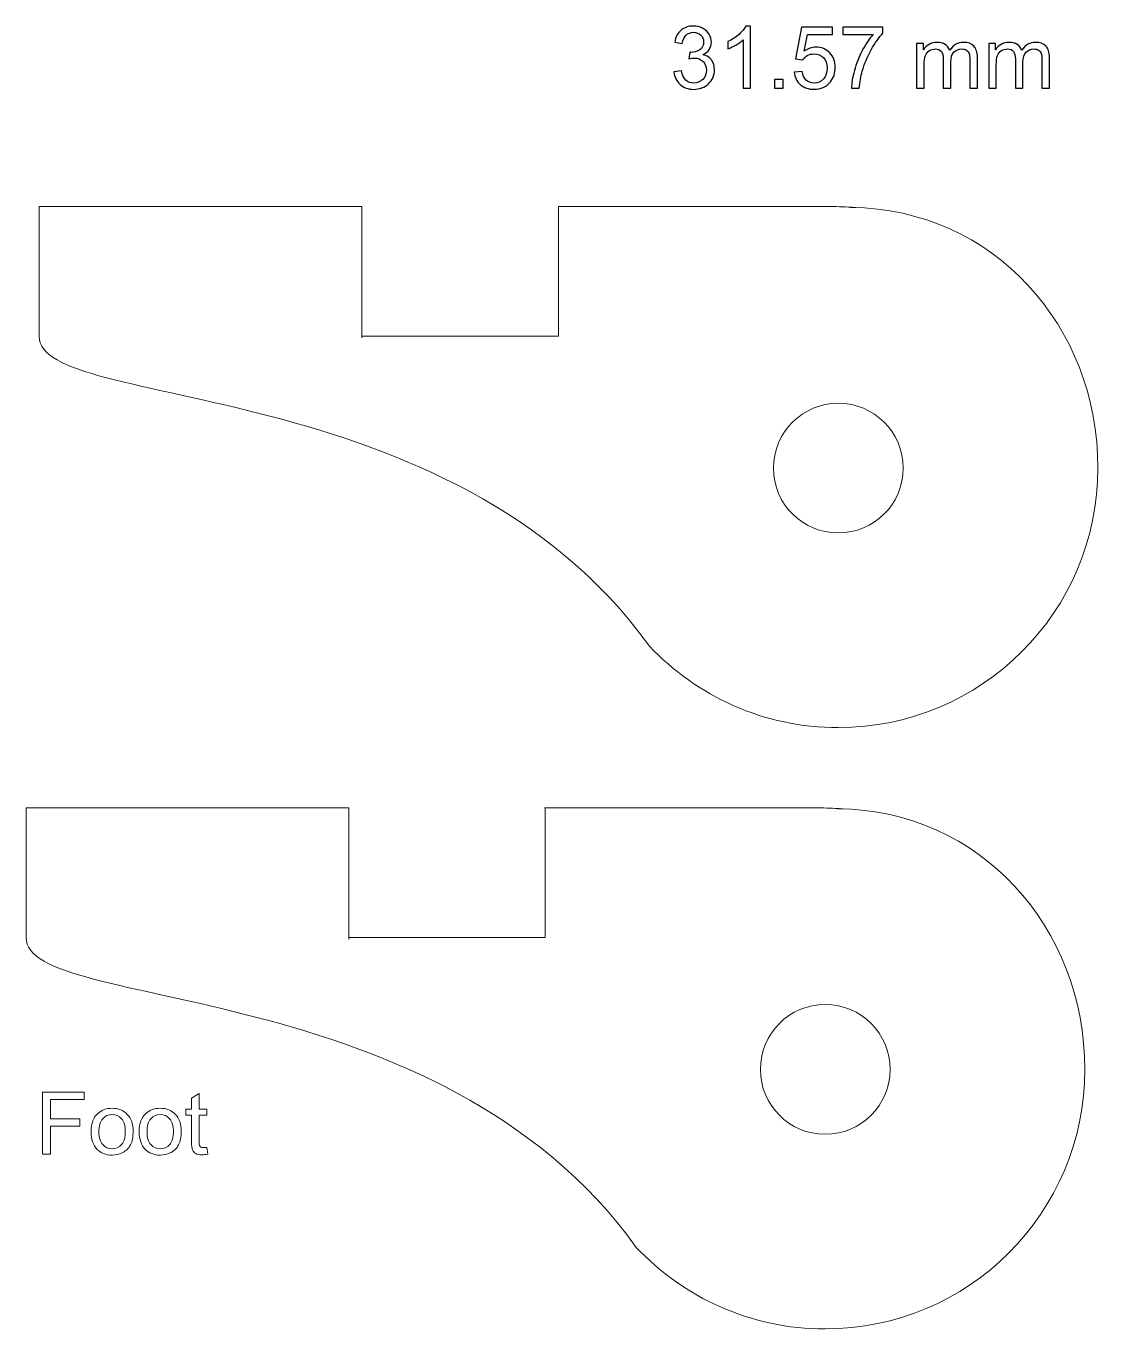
# Model space of a CAD drawing. Header units: millimetres. Extents: x -819 to 558, y -342 to 336.
# Drawn here: x -109.3 to -4.4, y 167.6 to 295.1 of the extents above; entities that cross this region are included whole.
import ezdxf

# ---------------------------------------------------------------- set-up
doc = ezdxf.new("R2010")
doc.units = ezdxf.units.MM
doc.header["$MEASUREMENT"] = 0
doc.layers.add('#Layer 1', color=7, linetype='Continuous')

msp = doc.modelspace()

# ---------------------------------------------------------------- linework, layer by layer
at = {"layer": '#Layer 1', "color": 250}
for points, knots in [([(-45.8746, 290.6041), (-45.8746, 290.6041), (-45.1309, 290.7029), (-45.1309, 290.7029), (-45.1309, 290.7029), (-45.0449, 290.281), (-44.8995, 289.9776), (-44.6949, 289.7913), (-44.6949, 289.7913), (-44.4889, 289.605), (-44.2391, 289.5119), (-43.9442, 289.5119), (-43.9442, 289.5119), (-43.5942, 289.5119), (-43.2979, 289.6333), (-43.0566, 289.876), (-43.0566, 289.876), (-42.8167, 290.1187), (-42.6954, 290.4193), (-42.6954, 290.7777), (-42.6954, 290.7777), (-42.6954, 291.1192), (-42.8068, 291.4014), (-43.0298, 291.6229), (-43.0298, 291.6229), (-43.2542, 291.8445), (-43.5378, 291.956), (-43.8821, 291.956), (-43.8821, 291.956), (-44.0232, 291.956), (-44.1982, 291.9277), (-44.407, 291.8727), (-44.407, 291.8727), (-44.407, 291.8727), (-44.3238, 292.526), (-44.3238, 292.526), (-44.3238, 292.526), (-44.2744, 292.5204), (-44.2349, 292.5176), (-44.2038, 292.5176), (-44.2038, 292.5176), (-43.8877, 292.5176), (-43.6027, 292.6008), (-43.3487, 292.7659), (-43.3487, 292.7659), (-43.0947, 292.931), (-42.9677, 293.1864), (-42.9677, 293.5308), (-42.9677, 293.5308), (-42.9677, 293.8031), (-43.0608, 294.0303), (-43.2457, 294.2081), (-43.2457, 294.2081), (-43.4305, 294.3873), (-43.669, 294.4776), (-43.9611, 294.4776), (-43.9611, 294.4776), (-44.2504, 294.4776), (-44.4917, 294.3859), (-44.6836, 294.2053), (-44.6836, 294.2053), (-44.8769, 294.0232), (-45.0011, 293.7495), (-45.0562, 293.3854), (-45.0562, 293.3854), (-45.0562, 293.3854), (-45.7998, 293.5181), (-45.7998, 293.5181), (-45.7998, 293.5181), (-45.7095, 294.0176), (-45.5021, 294.4042), (-45.1803, 294.678), (-45.1803, 294.678), (-44.8572, 294.9518), (-44.4564, 295.09), (-43.9766, 295.09), (-43.9766, 295.09), (-43.6464, 295.09), (-43.3416, 295.0181), (-43.0637, 294.877), (-43.0637, 294.877), (-42.7857, 294.7344), (-42.5726, 294.5411), (-42.4244, 294.2956), (-42.4244, 294.2956), (-42.2777, 294.0501), (-42.2029, 293.7904), (-42.2029, 293.5138), (-42.2029, 293.5138), (-42.2029, 293.2528), (-42.2734, 293.0143), (-42.4145, 292.7984), (-42.4145, 292.7984), (-42.5557, 292.5839), (-42.7631, 292.4132), (-43.0383, 292.2862), (-43.0383, 292.2862), (-42.6798, 292.2043), (-42.4018, 292.0322), (-42.2029, 291.7711), (-42.2029, 291.7711), (-42.0053, 291.5115), (-41.9065, 291.1855), (-41.9065, 290.7946), (-41.9065, 290.7946), (-41.9065, 290.2654), (-42.0985, 289.8167), (-42.4851, 289.4484), (-42.4851, 289.4484), (-42.8703, 289.0801), (-43.3586, 288.8967), (-43.9484, 288.8967), (-43.9484, 288.8967), (-44.4804, 288.8967), (-44.9221, 289.0547), (-45.2735, 289.3722), (-45.2735, 289.3722), (-45.6248, 289.6883), (-45.8252, 290.0989), (-45.8746, 290.6041)], [0, 0, 0, 0, 0.03333333, 0.03333333, 0.03333333, 0.03333333, 0.06666667, 0.06666667, 0.06666667, 0.06666667, 0.1, 0.1, 0.1, 0.1, 0.13333333, 0.13333333, 0.13333333, 0.13333333, 0.16666667, 0.16666667, 0.16666667, 0.16666667, 0.2, 0.2, 0.2, 0.2, 0.23333333, 0.23333333, 0.23333333, 0.23333333, 0.26666667, 0.26666667, 0.26666667, 0.26666667, 0.3, 0.3, 0.3, 0.3, 0.33333333, 0.33333333, 0.33333333, 0.33333333, 0.36666667, 0.36666667, 0.36666667, 0.36666667, 0.4, 0.4, 0.4, 0.4, 0.43333333, 0.43333333, 0.43333333, 0.43333333, 0.46666667, 0.46666667, 0.46666667, 0.46666667, 0.5, 0.5, 0.5, 0.5, 0.53333333, 0.53333333, 0.53333333, 0.53333333, 0.56666667, 0.56666667, 0.56666667, 0.56666667, 0.6, 0.6, 0.6, 0.6, 0.63333333, 0.63333333, 0.63333333, 0.63333333, 0.66666667, 0.66666667, 0.66666667, 0.66666667, 0.7, 0.7, 0.7, 0.7, 0.73333333, 0.73333333, 0.73333333, 0.73333333, 0.76666667, 0.76666667, 0.76666667, 0.76666667, 0.8, 0.8, 0.8, 0.8, 0.83333333, 0.83333333, 0.83333333, 0.83333333, 0.86666667, 0.86666667, 0.86666667, 0.86666667, 0.9, 0.9, 0.9, 0.9, 0.93333333, 0.93333333, 0.93333333, 0.93333333, 0.96666667, 0.96666667, 0.96666667, 0.96666667, 1, 1, 1, 1]), ([(-38.3675, 289.0039), (-38.3675, 289.0039), (-39.1111, 289.0039), (-39.1111, 289.0039), (-39.1111, 289.0039), (-39.1111, 289.0039), (-39.1111, 293.7453), (-39.1111, 293.7453), (-39.1111, 293.7453), (-39.2903, 293.5745), (-39.5246, 293.4038), (-39.8153, 293.233), (-39.8153, 293.233), (-40.1074, 293.0623), (-40.3684, 292.9339), (-40.5998, 292.8492), (-40.5998, 292.8492), (-40.5998, 292.8492), (-40.5998, 293.5675), (-40.5998, 293.5675), (-40.5998, 293.5675), (-40.1836, 293.7636), (-39.8195, 294.0007), (-39.5076, 294.2787), (-39.5076, 294.2787), (-39.1972, 294.5581), (-38.9756, 294.8276), (-38.8458, 295.09), (-38.8458, 295.09), (-38.8458, 295.09), (-38.3675, 295.09), (-38.3675, 295.09), (-38.3675, 295.09), (-38.3675, 295.09), (-38.3675, 289.0039), (-38.3675, 289.0039)], [0, 0, 0, 0, 0.11111111, 0.11111111, 0.11111111, 0.11111111, 0.22222222, 0.22222222, 0.22222222, 0.22222222, 0.33333333, 0.33333333, 0.33333333, 0.33333333, 0.44444444, 0.44444444, 0.44444444, 0.44444444, 0.55555556, 0.55555556, 0.55555556, 0.55555556, 0.66666667, 0.66666667, 0.66666667, 0.66666667, 0.77777778, 0.77777778, 0.77777778, 0.77777778, 0.88888889, 0.88888889, 0.88888889, 0.88888889, 1, 1, 1, 1]), ([(-34.1087, 290.5914), (-34.1087, 290.5914), (-33.327, 290.6577), (-33.327, 290.6577), (-33.327, 290.6577), (-33.2691, 290.2767), (-33.1351, 289.9917), (-32.9248, 289.7998), (-32.9248, 289.7998), (-32.7131, 289.6079), (-32.4591, 289.5119), (-32.1614, 289.5119), (-32.1614, 289.5119), (-31.803, 289.5119), (-31.4996, 289.6474), (-31.2526, 289.9169), (-31.2526, 289.9169), (-31.0043, 290.1878), (-30.8801, 290.5463), (-30.8801, 290.9922), (-30.8801, 290.9922), (-30.8801, 291.4169), (-30.9986, 291.7513), (-31.2371, 291.9969), (-31.2371, 291.9969), (-31.4756, 292.2424), (-31.7874, 292.3652), (-32.1741, 292.3652), (-32.1741, 292.3652), (-32.414, 292.3652), (-32.6299, 292.3101), (-32.8232, 292.2015), (-32.8232, 292.2015), (-33.0165, 292.0928), (-33.1675, 291.9517), (-33.2776, 291.7782), (-33.2776, 291.7782), (-33.2776, 291.7782), (-33.9761, 291.8685), (-33.9761, 291.8685), (-33.9761, 291.8685), (-33.9761, 291.8685), (-33.3891, 294.9814), (-33.3891, 294.9814), (-33.3891, 294.9814), (-33.3891, 294.9814), (-30.3749, 294.9814), (-30.3749, 294.9814), (-30.3749, 294.9814), (-30.3749, 294.9814), (-30.3749, 294.2702), (-30.3749, 294.2702), (-30.3749, 294.2702), (-30.3749, 294.2702), (-32.7936, 294.2702), (-32.7936, 294.2702), (-32.7936, 294.2702), (-32.7936, 294.2702), (-33.121, 292.6418), (-33.121, 292.6418), (-33.121, 292.6418), (-32.7569, 292.8958), (-32.3745, 293.0228), (-31.9751, 293.0228), (-31.9751, 293.0228), (-31.446, 293.0228), (-31, 292.8393), (-30.636, 292.4724), (-30.636, 292.4724), (-30.2719, 292.1055), (-30.0899, 291.6342), (-30.0899, 291.0585), (-30.0899, 291.0585), (-30.0899, 290.5096), (-30.2507, 290.0354), (-30.5697, 289.6361), (-30.5697, 289.6361), (-30.9591, 289.1464), (-31.4897, 288.9009), (-32.1614, 288.9009), (-32.1614, 288.9009), (-32.7131, 288.9009), (-33.1633, 289.0547), (-33.5118, 289.3637), (-33.5118, 289.3637), (-33.8604, 289.6728), (-34.0593, 290.082), (-34.1087, 290.5914)], [0, 0, 0, 0, 0.04545455, 0.04545455, 0.04545455, 0.04545455, 0.09090909, 0.09090909, 0.09090909, 0.09090909, 0.13636364, 0.13636364, 0.13636364, 0.13636364, 0.18181818, 0.18181818, 0.18181818, 0.18181818, 0.22727273, 0.22727273, 0.22727273, 0.22727273, 0.27272727, 0.27272727, 0.27272727, 0.27272727, 0.31818182, 0.31818182, 0.31818182, 0.31818182, 0.36363636, 0.36363636, 0.36363636, 0.36363636, 0.40909091, 0.40909091, 0.40909091, 0.40909091, 0.45454545, 0.45454545, 0.45454545, 0.45454545, 0.5, 0.5, 0.5, 0.5, 0.54545455, 0.54545455, 0.54545455, 0.54545455, 0.59090909, 0.59090909, 0.59090909, 0.59090909, 0.63636364, 0.63636364, 0.63636364, 0.63636364, 0.68181818, 0.68181818, 0.68181818, 0.68181818, 0.72727273, 0.72727273, 0.72727273, 0.72727273, 0.77272727, 0.77272727, 0.77272727, 0.77272727, 0.81818182, 0.81818182, 0.81818182, 0.81818182, 0.86363636, 0.86363636, 0.86363636, 0.86363636, 0.90909091, 0.90909091, 0.90909091, 0.90909091, 0.95454545, 0.95454545, 0.95454545, 0.95454545, 1, 1, 1, 1]), ([(-29.3504, 294.2702), (-29.3504, 294.2702), (-29.3504, 294.9856), (-29.3504, 294.9856), (-29.3504, 294.9856), (-29.3504, 294.9856), (-25.4275, 294.9856), (-25.4275, 294.9856), (-25.4275, 294.9856), (-25.4275, 294.9856), (-25.4275, 294.4071), (-25.4275, 294.4071), (-25.4275, 294.4071), (-25.8128, 293.9964), (-26.1952, 293.4503), (-26.5748, 292.7702), (-26.5748, 292.7702), (-26.953, 292.09), (-27.2465, 291.3887), (-27.4525, 290.6704), (-27.4525, 290.6704), (-27.6021, 290.1624), (-27.6966, 289.6079), (-27.7375, 289.0039), (-27.7375, 289.0039), (-27.7375, 289.0039), (-28.5024, 289.0039), (-28.5024, 289.0039), (-28.5024, 289.0039), (-28.4939, 289.4809), (-28.4008, 290.0566), (-28.2215, 290.7325), (-28.2215, 290.7325), (-28.0423, 291.407), (-27.7855, 292.059), (-27.4511, 292.6855), (-27.4511, 292.6855), (-27.1152, 293.312), (-26.7596, 293.8412), (-26.3815, 294.2702), (-26.3815, 294.2702), (-26.3815, 294.2702), (-29.3504, 294.2702), (-29.3504, 294.2702)], [0, 0, 0, 0, 0.09090909, 0.09090909, 0.09090909, 0.09090909, 0.18181818, 0.18181818, 0.18181818, 0.18181818, 0.27272727, 0.27272727, 0.27272727, 0.27272727, 0.36363636, 0.36363636, 0.36363636, 0.36363636, 0.45454545, 0.45454545, 0.45454545, 0.45454545, 0.54545455, 0.54545455, 0.54545455, 0.54545455, 0.63636364, 0.63636364, 0.63636364, 0.63636364, 0.72727273, 0.72727273, 0.72727273, 0.72727273, 0.81818182, 0.81818182, 0.81818182, 0.81818182, 0.90909091, 0.90909091, 0.90909091, 0.90909091, 1, 1, 1, 1]), ([(-22.1312, 289.0039), (-22.1312, 289.0039), (-22.1312, 293.3939), (-22.1312, 293.3939), (-22.1312, 293.3939), (-22.1312, 293.3939), (-21.4666, 293.3939), (-21.4666, 293.3939), (-21.4666, 293.3939), (-21.4666, 293.3939), (-21.4666, 292.7786), (-21.4666, 292.7786), (-21.4666, 292.7786), (-21.3283, 292.9931), (-21.1448, 293.1667), (-20.9162, 293.2965), (-20.9162, 293.2965), (-20.6876, 293.4278), (-20.4266, 293.4941), (-20.1345, 293.4941), (-20.1345, 293.4941), (-19.8099, 293.4941), (-19.5432, 293.4263), (-19.3358, 293.2909), (-19.3358, 293.2909), (-19.1269, 293.1554), (-18.9802, 292.9677), (-18.8955, 292.725), (-18.8955, 292.725), (-18.547, 293.2373), (-18.0954, 293.4941), (-17.5394, 293.4941), (-17.5394, 293.4941), (-17.1034, 293.4941), (-16.769, 293.3727), (-16.5347, 293.1314), (-16.5347, 293.1314), (-16.3005, 292.8901), (-16.1833, 292.519), (-16.1833, 292.018), (-16.1833, 292.018), (-16.1833, 292.018), (-16.1833, 289.0039), (-16.1833, 289.0039), (-16.1833, 289.0039), (-16.1833, 289.0039), (-16.9228, 289.0039), (-16.9228, 289.0039), (-16.9228, 289.0039), (-16.9228, 289.0039), (-16.9228, 291.7697), (-16.9228, 291.7697), (-16.9228, 291.7697), (-16.9228, 292.0674), (-16.9468, 292.2819), (-16.9947, 292.4132), (-16.9947, 292.4132), (-17.0441, 292.543), (-17.1316, 292.6488), (-17.2572, 292.7292), (-17.2572, 292.7292), (-17.3842, 292.8083), (-17.5338, 292.8492), (-17.7045, 292.8492), (-17.7045, 292.8492), (-18.0136, 292.8492), (-18.269, 292.7462), (-18.4736, 292.5402), (-18.4736, 292.5402), (-18.6768, 292.3355), (-18.7798, 292.0068), (-18.7798, 291.5552), (-18.7798, 291.5552), (-18.7798, 291.5552), (-18.7798, 289.0039), (-18.7798, 289.0039), (-18.7798, 289.0039), (-18.7798, 289.0039), (-19.5235, 289.0039), (-19.5235, 289.0039), (-19.5235, 289.0039), (-19.5235, 289.0039), (-19.5235, 291.8558), (-19.5235, 291.8558), (-19.5235, 291.8558), (-19.5235, 292.1874), (-19.5841, 292.4357), (-19.7055, 292.6008), (-19.7055, 292.6008), (-19.8268, 292.7659), (-20.0244, 292.8492), (-20.301, 292.8492), (-20.301, 292.8492), (-20.5098, 292.8492), (-20.7031, 292.7942), (-20.8809, 292.6827), (-20.8809, 292.6827), (-21.0587, 292.5726), (-21.1886, 292.4117), (-21.2676, 292.2001), (-21.2676, 292.2001), (-21.348, 291.987), (-21.3875, 291.6808), (-21.3875, 291.2814), (-21.3875, 291.2814), (-21.3875, 291.2814), (-21.3875, 289.0039), (-21.3875, 289.0039), (-21.3875, 289.0039), (-21.3875, 289.0039), (-22.1312, 289.0039), (-22.1312, 289.0039)], [0, 0, 0, 0, 0.03571429, 0.03571429, 0.03571429, 0.03571429, 0.07142857, 0.07142857, 0.07142857, 0.07142857, 0.10714286, 0.10714286, 0.10714286, 0.10714286, 0.14285714, 0.14285714, 0.14285714, 0.14285714, 0.17857143, 0.17857143, 0.17857143, 0.17857143, 0.21428571, 0.21428571, 0.21428571, 0.21428571, 0.25, 0.25, 0.25, 0.25, 0.28571429, 0.28571429, 0.28571429, 0.28571429, 0.32142857, 0.32142857, 0.32142857, 0.32142857, 0.35714286, 0.35714286, 0.35714286, 0.35714286, 0.39285714, 0.39285714, 0.39285714, 0.39285714, 0.42857143, 0.42857143, 0.42857143, 0.42857143, 0.46428571, 0.46428571, 0.46428571, 0.46428571, 0.5, 0.5, 0.5, 0.5, 0.53571429, 0.53571429, 0.53571429, 0.53571429, 0.57142857, 0.57142857, 0.57142857, 0.57142857, 0.60714286, 0.60714286, 0.60714286, 0.60714286, 0.64285714, 0.64285714, 0.64285714, 0.64285714, 0.67857143, 0.67857143, 0.67857143, 0.67857143, 0.71428571, 0.71428571, 0.71428571, 0.71428571, 0.75, 0.75, 0.75, 0.75, 0.78571429, 0.78571429, 0.78571429, 0.78571429, 0.82142857, 0.82142857, 0.82142857, 0.82142857, 0.85714286, 0.85714286, 0.85714286, 0.85714286, 0.89285714, 0.89285714, 0.89285714, 0.89285714, 0.92857143, 0.92857143, 0.92857143, 0.92857143, 0.96428571, 0.96428571, 0.96428571, 0.96428571, 1, 1, 1, 1]), ([(-15.0784, 289.0039), (-15.0784, 289.0039), (-15.0784, 293.3939), (-15.0784, 293.3939), (-15.0784, 293.3939), (-15.0784, 293.3939), (-14.4138, 293.3939), (-14.4138, 293.3939), (-14.4138, 293.3939), (-14.4138, 293.3939), (-14.4138, 292.7786), (-14.4138, 292.7786), (-14.4138, 292.7786), (-14.2755, 292.9931), (-14.092, 293.1667), (-13.8634, 293.2965), (-13.8634, 293.2965), (-13.6348, 293.4278), (-13.3738, 293.4941), (-13.0817, 293.4941), (-13.0817, 293.4941), (-12.7571, 293.4941), (-12.4904, 293.4263), (-12.283, 293.2909), (-12.283, 293.2909), (-12.0741, 293.1554), (-11.9274, 292.9677), (-11.8427, 292.725), (-11.8427, 292.725), (-11.4942, 293.2373), (-11.0426, 293.4941), (-10.4866, 293.4941), (-10.4866, 293.4941), (-10.0506, 293.4941), (-9.7162, 293.3727), (-9.4819, 293.1314), (-9.4819, 293.1314), (-9.2477, 292.8901), (-9.1305, 292.519), (-9.1305, 292.018), (-9.1305, 292.018), (-9.1305, 292.018), (-9.1305, 289.0039), (-9.1305, 289.0039), (-9.1305, 289.0039), (-9.1305, 289.0039), (-9.87, 289.0039), (-9.87, 289.0039), (-9.87, 289.0039), (-9.87, 289.0039), (-9.87, 291.7697), (-9.87, 291.7697), (-9.87, 291.7697), (-9.87, 292.0674), (-9.894, 292.2819), (-9.9419, 292.4132), (-9.9419, 292.4132), (-9.9913, 292.543), (-10.0788, 292.6488), (-10.2044, 292.7292), (-10.2044, 292.7292), (-10.3314, 292.8083), (-10.481, 292.8492), (-10.6517, 292.8492), (-10.6517, 292.8492), (-10.9608, 292.8492), (-11.2162, 292.7462), (-11.4208, 292.5402), (-11.4208, 292.5402), (-11.624, 292.3355), (-11.727, 292.0068), (-11.727, 291.5552), (-11.727, 291.5552), (-11.727, 291.5552), (-11.727, 289.0039), (-11.727, 289.0039), (-11.727, 289.0039), (-11.727, 289.0039), (-12.4707, 289.0039), (-12.4707, 289.0039), (-12.4707, 289.0039), (-12.4707, 289.0039), (-12.4707, 291.8558), (-12.4707, 291.8558), (-12.4707, 291.8558), (-12.4707, 292.1874), (-12.5313, 292.4357), (-12.6527, 292.6008), (-12.6527, 292.6008), (-12.774, 292.7659), (-12.9716, 292.8492), (-13.2482, 292.8492), (-13.2482, 292.8492), (-13.457, 292.8492), (-13.6503, 292.7942), (-13.8281, 292.6827), (-13.8281, 292.6827), (-14.0059, 292.5726), (-14.1358, 292.4117), (-14.2148, 292.2001), (-14.2148, 292.2001), (-14.2952, 291.987), (-14.3347, 291.6808), (-14.3347, 291.2814), (-14.3347, 291.2814), (-14.3347, 291.2814), (-14.3347, 289.0039), (-14.3347, 289.0039), (-14.3347, 289.0039), (-14.3347, 289.0039), (-15.0784, 289.0039), (-15.0784, 289.0039)], [0, 0, 0, 0, 0.03571429, 0.03571429, 0.03571429, 0.03571429, 0.07142857, 0.07142857, 0.07142857, 0.07142857, 0.10714286, 0.10714286, 0.10714286, 0.10714286, 0.14285714, 0.14285714, 0.14285714, 0.14285714, 0.17857143, 0.17857143, 0.17857143, 0.17857143, 0.21428571, 0.21428571, 0.21428571, 0.21428571, 0.25, 0.25, 0.25, 0.25, 0.28571429, 0.28571429, 0.28571429, 0.28571429, 0.32142857, 0.32142857, 0.32142857, 0.32142857, 0.35714286, 0.35714286, 0.35714286, 0.35714286, 0.39285714, 0.39285714, 0.39285714, 0.39285714, 0.42857143, 0.42857143, 0.42857143, 0.42857143, 0.46428571, 0.46428571, 0.46428571, 0.46428571, 0.5, 0.5, 0.5, 0.5, 0.53571429, 0.53571429, 0.53571429, 0.53571429, 0.57142857, 0.57142857, 0.57142857, 0.57142857, 0.60714286, 0.60714286, 0.60714286, 0.60714286, 0.64285714, 0.64285714, 0.64285714, 0.64285714, 0.67857143, 0.67857143, 0.67857143, 0.67857143, 0.71428571, 0.71428571, 0.71428571, 0.71428571, 0.75, 0.75, 0.75, 0.75, 0.78571429, 0.78571429, 0.78571429, 0.78571429, 0.82142857, 0.82142857, 0.82142857, 0.82142857, 0.85714286, 0.85714286, 0.85714286, 0.85714286, 0.89285714, 0.89285714, 0.89285714, 0.89285714, 0.92857143, 0.92857143, 0.92857143, 0.92857143, 0.96428571, 0.96428571, 0.96428571, 0.96428571, 1, 1, 1, 1]), ([(-36.0433, 289.0039), (-36.0433, 289.0039), (-36.0433, 289.852), (-36.0433, 289.852), (-36.0433, 289.852), (-36.0433, 289.852), (-35.1953, 289.852), (-35.1953, 289.852), (-35.1953, 289.852), (-35.1953, 289.852), (-35.1953, 289.0039), (-35.1953, 289.0039), (-35.1953, 289.0039), (-35.1953, 289.0039), (-36.0433, 289.0039), (-36.0433, 289.0039)], [0, 0, 0, 0, 0.25, 0.25, 0.25, 0.25, 0.5, 0.5, 0.5, 0.5, 0.75, 0.75, 0.75, 0.75, 1, 1, 1, 1])]:
    msp.add_open_spline(points, degree=3, knots=knots, dxfattribs=at)
at = {"layer": '#Layer 1', "color": 22, "lineweight": 9}
for points, knots in [([(-107.9836, 264.7397), (-107.9836, 264.7397), (-107.9836, 277.4397), (-107.9836, 277.4397), (-107.9836, 277.4397), (-107.9836, 277.4397), (-76.4103, 277.4397), (-76.4103, 277.4397)], [0, 0, 0, 0, 0.5, 0.5, 0.5, 0.5, 1, 1, 1, 1]), ([(-107.9836, 264.5926), (-107.9836, 264.5926), (-107.9836, 277.4397), (-107.9836, 277.4397), (-107.9836, 277.4397), (-107.9836, 277.4397), (-76.41, 277.4397), (-76.41, 277.4397), (-76.41, 277.4397), (-76.41, 277.4397), (-76.41, 264.5926), (-76.41, 264.5926)], [0, 0, 0, 0, 0.33333333, 0.33333333, 0.33333333, 0.33333333, 0.66666667, 0.66666667, 0.66666667, 0.66666667, 1, 1, 1, 1]), ([(-57.1836, 277.4397), (-57.1836, 277.4397), (-57.1836, 264.7397), (-57.1836, 264.7397), (-57.1836, 264.7397), (-57.1836, 264.7397), (-76.4103, 264.7397), (-76.4103, 264.7397), (-76.4103, 264.7397), (-76.4103, 264.7397), (-76.41, 264.7398), (-76.41, 264.7398)], [0, 0, 0, 0, 0.33333333, 0.33333333, 0.33333333, 0.33333333, 0.66666667, 0.66666667, 0.66666667, 0.66666667, 1, 1, 1, 1]), ([(-28.5594, 277.3363), (-28.5553, 277.3363), (-28.551, 277.3362), (-28.5468, 277.3362), (-28.5468, 277.3362), (-28.5408, 277.3361), (-28.5348, 277.336), (-28.5287, 277.336), (-28.5287, 277.336), (-28.5206, 277.3359), (-28.5125, 277.3357), (-28.5044, 277.3357), (-28.5044, 277.3357), (-14.6296, 277.1735), (-4.3891, 265.7623), (-4.3891, 251.8341), (-4.3891, 251.8341), (-4.3891, 237.807), (-15.7614, 226.4348), (-29.7892, 226.4348), (-29.7892, 226.4348), (-37.0758, 226.4344), (-43.6459, 229.5028), (-48.2776, 234.4178)], [0, 0, 0, 0, 0.16666667, 0.16666667, 0.16666667, 0.16666667, 0.33333333, 0.33333333, 0.33333333, 0.33333333, 0.5, 0.5, 0.5, 0.5, 0.66666667, 0.66666667, 0.66666667, 0.66666667, 0.83333333, 0.83333333, 0.83333333, 0.83333333, 1, 1, 1, 1]), ([(-31.078, 277.4397), (-30.4399, 277.4368), (-29.4872, 277.4068), (-28.8281, 277.3791), (-28.8281, 277.3791), (-28.824, 277.3789), (-28.8198, 277.3786), (-28.8156, 277.3785), (-28.8156, 277.3785), (-28.8119, 277.3784), (-28.8079, 277.3782), (-28.8041, 277.3781), (-28.8041, 277.3781), (-28.8041, 277.3781), (-28.8041, 277.3781), (-28.8041, 277.3781), (-28.8041, 277.3781), (-28.804, 277.3781), (-28.804, 277.3781), (-28.804, 277.3781), (-28.804, 277.3781), (-28.8, 277.378), (-28.7958, 277.3776), (-28.7919, 277.3776), (-28.7919, 277.3776), (-28.7918, 277.3776), (-28.7917, 277.3776), (-28.7917, 277.3776), (-28.7917, 277.3776), (-28.7919, 277.3776), (-28.7918, 277.3776), (-28.7918, 277.3776), (-28.7918, 277.3776), (-28.2355, 277.3538), (-27.9042, 277.332), (-28.1811, 277.3299)], [0, 0, 0, 0, 0.11111111, 0.11111111, 0.11111111, 0.11111111, 0.22222222, 0.22222222, 0.22222222, 0.22222222, 0.33333333, 0.33333333, 0.33333333, 0.33333333, 0.44444444, 0.44444444, 0.44444444, 0.44444444, 0.55555556, 0.55555556, 0.55555556, 0.55555556, 0.66666667, 0.66666667, 0.66666667, 0.66666667, 0.77777778, 0.77777778, 0.77777778, 0.77777778, 0.88888889, 0.88888889, 0.88888889, 0.88888889, 1, 1, 1, 1]), ([(-28.5005, 277.3321), (-28.5018, 277.3321), (-28.5031, 277.3322), (-28.5045, 277.3322), (-28.5045, 277.3322), (-28.5101, 277.3323), (-28.5158, 277.3325), (-28.5215, 277.3325), (-28.5215, 277.3325), (-28.5238, 277.3325), (-28.5262, 277.3326), (-28.5286, 277.3326), (-28.5286, 277.3326), (-28.5304, 277.3326), (-28.5322, 277.3327), (-28.5339, 277.3327), (-28.5339, 277.3327), (-28.5357, 277.3327), (-28.5376, 277.3328), (-28.5395, 277.3328), (-28.5395, 277.3328), (-28.54, 277.3328), (-28.5406, 277.3328), (-28.5411, 277.3328), (-28.5411, 277.3328), (-28.5429, 277.3328), (-28.5448, 277.3329), (-28.5467, 277.3329), (-28.5467, 277.3329), (-28.5509, 277.333), (-28.5553, 277.3331), (-28.5594, 277.3331)], [0, 0, 0, 0, 0.125, 0.125, 0.125, 0.125, 0.25, 0.25, 0.25, 0.25, 0.375, 0.375, 0.375, 0.375, 0.5, 0.5, 0.5, 0.5, 0.625, 0.625, 0.625, 0.625, 0.75, 0.75, 0.75, 0.75, 0.875, 0.875, 0.875, 0.875, 1, 1, 1, 1]), ([(-109.2623, 205.897), (-109.2623, 205.897), (-109.2623, 218.597), (-109.2623, 218.597), (-109.2623, 218.597), (-109.2623, 218.597), (-77.689, 218.597), (-77.689, 218.597)], [0, 0, 0, 0, 0.5, 0.5, 0.5, 0.5, 1, 1, 1, 1]), ([(-109.2623, 205.7499), (-109.2623, 205.7499), (-109.2623, 218.597), (-109.2623, 218.597), (-109.2623, 218.597), (-109.2623, 218.597), (-77.6887, 218.597), (-77.6887, 218.597), (-77.6887, 218.597), (-77.6887, 218.597), (-77.6887, 205.7499), (-77.6887, 205.7499)], [0, 0, 0, 0, 0.33333333, 0.33333333, 0.33333333, 0.33333333, 0.66666667, 0.66666667, 0.66666667, 0.66666667, 1, 1, 1, 1]), ([(-58.4623, 218.597), (-58.4623, 218.597), (-58.4623, 205.897), (-58.4623, 205.897), (-58.4623, 205.897), (-58.4623, 205.897), (-77.689, 205.897), (-77.689, 205.897), (-77.689, 205.897), (-77.689, 205.897), (-77.6887, 205.8971), (-77.6887, 205.8971)], [0, 0, 0, 0, 0.33333333, 0.33333333, 0.33333333, 0.33333333, 0.66666667, 0.66666667, 0.66666667, 0.66666667, 1, 1, 1, 1]), ([(-29.8381, 218.4936), (-29.834, 218.4936), (-29.8297, 218.4935), (-29.8255, 218.4935), (-29.8255, 218.4935), (-29.8195, 218.4934), (-29.8135, 218.4933), (-29.8074, 218.4933), (-29.8074, 218.4933), (-29.7993, 218.4932), (-29.7912, 218.493), (-29.7831, 218.493), (-29.7831, 218.493), (-15.9083, 218.3308), (-5.6678, 206.9196), (-5.6678, 192.9914), (-5.6678, 192.9914), (-5.6678, 178.9643), (-17.0401, 167.5921), (-31.0679, 167.5921), (-31.0679, 167.5921), (-38.3545, 167.5917), (-44.9246, 170.6601), (-49.5563, 175.5751)], [0, 0, 0, 0, 0.16666667, 0.16666667, 0.16666667, 0.16666667, 0.33333333, 0.33333333, 0.33333333, 0.33333333, 0.5, 0.5, 0.5, 0.5, 0.66666667, 0.66666667, 0.66666667, 0.66666667, 0.83333333, 0.83333333, 0.83333333, 0.83333333, 1, 1, 1, 1]), ([(-32.3567, 218.597), (-31.7186, 218.5941), (-30.7659, 218.5641), (-30.1068, 218.5364), (-30.1068, 218.5364), (-30.1027, 218.5362), (-30.0985, 218.5359), (-30.0943, 218.5358), (-30.0943, 218.5358), (-30.0906, 218.5357), (-30.0866, 218.5355), (-30.0828, 218.5354), (-30.0828, 218.5354), (-30.0828, 218.5354), (-30.0828, 218.5354), (-30.0828, 218.5354), (-30.0828, 218.5354), (-30.0827, 218.5354), (-30.0827, 218.5354), (-30.0827, 218.5354), (-30.0827, 218.5354), (-30.0787, 218.5353), (-30.0745, 218.5349), (-30.0706, 218.5349), (-30.0706, 218.5349), (-30.0705, 218.5349), (-30.0704, 218.5349), (-30.0704, 218.5349), (-30.0704, 218.5349), (-30.0706, 218.5349), (-30.0705, 218.5349), (-30.0705, 218.5349), (-30.0705, 218.5349), (-29.5142, 218.5111), (-29.1829, 218.4893), (-29.4598, 218.4872)], [0, 0, 0, 0, 0.11111111, 0.11111111, 0.11111111, 0.11111111, 0.22222222, 0.22222222, 0.22222222, 0.22222222, 0.33333333, 0.33333333, 0.33333333, 0.33333333, 0.44444444, 0.44444444, 0.44444444, 0.44444444, 0.55555556, 0.55555556, 0.55555556, 0.55555556, 0.66666667, 0.66666667, 0.66666667, 0.66666667, 0.77777778, 0.77777778, 0.77777778, 0.77777778, 0.88888889, 0.88888889, 0.88888889, 0.88888889, 1, 1, 1, 1]), ([(-29.7792, 218.4894), (-29.7805, 218.4894), (-29.7818, 218.4895), (-29.7832, 218.4895), (-29.7832, 218.4895), (-29.7888, 218.4896), (-29.7945, 218.4898), (-29.8002, 218.4898), (-29.8002, 218.4898), (-29.8025, 218.4898), (-29.8049, 218.4899), (-29.8073, 218.4899), (-29.8073, 218.4899), (-29.8091, 218.4899), (-29.8109, 218.49), (-29.8126, 218.49), (-29.8126, 218.49), (-29.8144, 218.49), (-29.8163, 218.4901), (-29.8182, 218.4901), (-29.8182, 218.4901), (-29.8187, 218.4901), (-29.8193, 218.4901), (-29.8198, 218.4901), (-29.8198, 218.4901), (-29.8216, 218.4901), (-29.8235, 218.4902), (-29.8254, 218.4902), (-29.8254, 218.4902), (-29.8296, 218.4903), (-29.834, 218.4904), (-29.8381, 218.4904)], [0, 0, 0, 0, 0.125, 0.125, 0.125, 0.125, 0.25, 0.25, 0.25, 0.25, 0.375, 0.375, 0.375, 0.375, 0.5, 0.5, 0.5, 0.5, 0.625, 0.625, 0.625, 0.625, 0.75, 0.75, 0.75, 0.75, 0.875, 0.875, 0.875, 0.875, 1, 1, 1, 1])]:
    msp.add_open_spline(points, degree=3, knots=knots, dxfattribs=at)
for points in [[(-57.1836, 277.4397), (-57.1836, 277.4397), (-31.078, 277.4397), (-31.078, 277.4397)], [(-48.2776, 234.4178), (-67.6804, 261.4053), (-107.9836, 257.3314), (-107.9836, 264.7397)], [(-58.5338, 218.597), (-58.5338, 218.597), (-32.3567, 218.597), (-32.3567, 218.597)], [(-49.5563, 175.5751), (-68.9591, 202.5626), (-109.2623, 198.4887), (-109.2623, 205.897)]]:
    msp.add_open_spline(points, degree=3, dxfattribs=at)
at = {"layer": '#Layer 1', "color": 7, "lineweight": 9}
for points in [[(-23.4392, 251.8341), (-23.4392, 248.327), (-26.2821, 245.4848), (-29.7892, 245.4848), (-29.7892, 245.4848), (-33.2963, 245.4848), (-36.1389, 248.327), (-36.1389, 251.8341), (-36.1389, 251.8341), (-36.1392, 255.3412), (-33.2963, 258.1848), (-29.7892, 258.1848), (-29.7892, 258.1848), (-26.2825, 258.1841), (-23.4392, 255.3412), (-23.4392, 251.8341)], [(-24.7179, 192.9914), (-24.7179, 189.4843), (-27.5608, 186.6421), (-31.0679, 186.6421), (-31.0679, 186.6421), (-34.575, 186.6421), (-37.4176, 189.4843), (-37.4176, 192.9914), (-37.4176, 192.9914), (-37.4179, 196.4985), (-34.575, 199.3421), (-31.0679, 199.3421), (-31.0679, 199.3421), (-27.5612, 199.3414), (-24.7179, 196.4985), (-24.7179, 192.9914)]]:
    msp.add_open_spline(points, degree=3, knots=[0, 0, 0, 0, 0.25, 0.25, 0.25, 0.25, 0.5, 0.5, 0.5, 0.5, 0.75, 0.75, 0.75, 0.75, 1, 1, 1, 1], dxfattribs=at)
at = {"layer": '#Layer 1', "color": 250, "lineweight": 9}
for points, knots in [([(-107.6582, 184.6958), (-107.6582, 184.6958), (-107.6582, 190.7565), (-107.6582, 190.7565), (-107.6582, 190.7565), (-107.6582, 190.7565), (-103.5689, 190.7565), (-103.5689, 190.7565), (-103.5689, 190.7565), (-103.5689, 190.7565), (-103.5689, 190.041), (-103.5689, 190.041), (-103.5689, 190.041), (-103.5689, 190.041), (-106.8553, 190.041), (-106.8553, 190.041), (-106.8553, 190.041), (-106.8553, 190.041), (-106.8553, 188.1643), (-106.8553, 188.1643), (-106.8553, 188.1643), (-106.8553, 188.1643), (-104.012, 188.1643), (-104.012, 188.1643), (-104.012, 188.1643), (-104.012, 188.1643), (-104.012, 187.4489), (-104.012, 187.4489), (-104.012, 187.4489), (-104.012, 187.4489), (-106.8553, 187.4489), (-106.8553, 187.4489), (-106.8553, 187.4489), (-106.8553, 187.4489), (-106.8553, 184.6958), (-106.8553, 184.6958), (-106.8553, 184.6958), (-106.8553, 184.6958), (-107.6582, 184.6958), (-107.6582, 184.6958)], [0, 0, 0, 0, 0.1, 0.1, 0.1, 0.1, 0.2, 0.2, 0.2, 0.2, 0.3, 0.3, 0.3, 0.3, 0.4, 0.4, 0.4, 0.4, 0.5, 0.5, 0.5, 0.5, 0.6, 0.6, 0.6, 0.6, 0.7, 0.7, 0.7, 0.7, 0.8, 0.8, 0.8, 0.8, 0.9, 0.9, 0.9, 0.9, 1, 1, 1, 1]), ([(-91.5802, 185.3618), (-91.5802, 185.3618), (-91.473, 184.7043), (-91.473, 184.7043), (-91.473, 184.7043), (-91.6818, 184.6605), (-91.8695, 184.6379), (-92.0346, 184.6379), (-92.0346, 184.6379), (-92.3055, 184.6379), (-92.5144, 184.6803), (-92.664, 184.7664), (-92.664, 184.7664), (-92.8121, 184.851), (-92.9165, 184.9639), (-92.9772, 185.1036), (-92.9772, 185.1036), (-93.0379, 185.2419), (-93.0689, 185.5354), (-93.0689, 185.9813), (-93.0689, 185.9813), (-93.0689, 185.9813), (-93.0689, 188.5072), (-93.0689, 188.5072), (-93.0689, 188.5072), (-93.0689, 188.5072), (-93.615, 188.5072), (-93.615, 188.5072), (-93.615, 188.5072), (-93.615, 188.5072), (-93.615, 189.0857), (-93.615, 189.0857), (-93.615, 189.0857), (-93.615, 189.0857), (-93.0689, 189.0857), (-93.0689, 189.0857), (-93.0689, 189.0857), (-93.0689, 189.0857), (-93.0689, 190.1737), (-93.0689, 190.1737), (-93.0689, 190.1737), (-93.0689, 190.1737), (-92.3281, 190.6196), (-92.3281, 190.6196), (-92.3281, 190.6196), (-92.3281, 190.6196), (-92.3281, 189.0857), (-92.3281, 189.0857), (-92.3281, 189.0857), (-92.3281, 189.0857), (-91.5802, 189.0857), (-91.5802, 189.0857), (-91.5802, 189.0857), (-91.5802, 189.0857), (-91.5802, 188.5072), (-91.5802, 188.5072), (-91.5802, 188.5072), (-91.5802, 188.5072), (-92.3281, 188.5072), (-92.3281, 188.5072), (-92.3281, 188.5072), (-92.3281, 188.5072), (-92.3281, 185.9404), (-92.3281, 185.9404), (-92.3281, 185.9404), (-92.3281, 185.7273), (-92.3154, 185.5918), (-92.29, 185.5312), (-92.29, 185.5312), (-92.2632, 185.4705), (-92.2209, 185.4225), (-92.1616, 185.3858), (-92.1616, 185.3858), (-92.1023, 185.3506), (-92.0177, 185.3322), (-91.9076, 185.3322), (-91.9076, 185.3322), (-91.8243, 185.3322), (-91.7157, 185.3421), (-91.5802, 185.3618)], [0, 0, 0, 0, 0.05, 0.05, 0.05, 0.05, 0.1, 0.1, 0.1, 0.1, 0.15, 0.15, 0.15, 0.15, 0.2, 0.2, 0.2, 0.2, 0.25, 0.25, 0.25, 0.25, 0.3, 0.3, 0.3, 0.3, 0.35, 0.35, 0.35, 0.35, 0.4, 0.4, 0.4, 0.4, 0.45, 0.45, 0.45, 0.45, 0.5, 0.5, 0.5, 0.5, 0.55, 0.55, 0.55, 0.55, 0.6, 0.6, 0.6, 0.6, 0.65, 0.65, 0.65, 0.65, 0.7, 0.7, 0.7, 0.7, 0.75, 0.75, 0.75, 0.75, 0.8, 0.8, 0.8, 0.8, 0.85, 0.85, 0.85, 0.85, 0.9, 0.9, 0.9, 0.9, 0.95, 0.95, 0.95, 0.95, 1, 1, 1, 1]), ([(-102.9, 186.8915), (-102.9, 187.7043), (-102.6742, 188.3068), (-102.2213, 188.6977), (-102.2213, 188.6977), (-101.8445, 189.0222), (-101.3845, 189.1859), (-100.8412, 189.1859), (-100.8412, 189.1859), (-100.2372, 189.1859), (-99.7434, 188.9884), (-99.361, 188.5918), (-99.361, 188.5918), (-98.9771, 188.1967), (-98.7866, 187.6506), (-98.7866, 186.9536), (-98.7866, 186.9536), (-98.7866, 186.3877), (-98.8713, 185.9432), (-99.0406, 185.6201), (-99.0406, 185.6201), (-99.21, 185.2955), (-99.4569, 185.0443), (-99.78, 184.8651), (-99.78, 184.8651), (-100.1046, 184.6859), (-100.4574, 184.597), (-100.8412, 184.597), (-100.8412, 184.597), (-101.455, 184.597), (-101.9517, 184.7932), (-102.3313, 185.1883), (-102.3313, 185.1883), (-102.7109, 185.582), (-102.9, 186.1492), (-102.9, 186.8915)], [0, 0, 0, 0, 0.11111111, 0.11111111, 0.11111111, 0.11111111, 0.22222222, 0.22222222, 0.22222222, 0.22222222, 0.33333333, 0.33333333, 0.33333333, 0.33333333, 0.44444444, 0.44444444, 0.44444444, 0.44444444, 0.55555556, 0.55555556, 0.55555556, 0.55555556, 0.66666667, 0.66666667, 0.66666667, 0.66666667, 0.77777778, 0.77777778, 0.77777778, 0.77777778, 0.88888889, 0.88888889, 0.88888889, 0.88888889, 1, 1, 1, 1]), ([(-98.1912, 186.8915), (-98.1912, 187.7043), (-97.9654, 188.3068), (-97.5125, 188.6977), (-97.5125, 188.6977), (-97.1357, 189.0222), (-96.6757, 189.1859), (-96.1324, 189.1859), (-96.1324, 189.1859), (-95.5284, 189.1859), (-95.0346, 188.9884), (-94.6522, 188.5918), (-94.6522, 188.5918), (-94.2683, 188.1967), (-94.0778, 187.6506), (-94.0778, 186.9536), (-94.0778, 186.9536), (-94.0778, 186.3877), (-94.1625, 185.9432), (-94.3318, 185.6201), (-94.3318, 185.6201), (-94.5012, 185.2955), (-94.7481, 185.0443), (-95.0712, 184.8651), (-95.0712, 184.8651), (-95.3958, 184.6859), (-95.7486, 184.597), (-96.1324, 184.597), (-96.1324, 184.597), (-96.7462, 184.597), (-97.2429, 184.7932), (-97.6225, 185.1883), (-97.6225, 185.1883), (-98.0021, 185.582), (-98.1912, 186.1492), (-98.1912, 186.8915)], [0, 0, 0, 0, 0.11111111, 0.11111111, 0.11111111, 0.11111111, 0.22222222, 0.22222222, 0.22222222, 0.22222222, 0.33333333, 0.33333333, 0.33333333, 0.33333333, 0.44444444, 0.44444444, 0.44444444, 0.44444444, 0.55555556, 0.55555556, 0.55555556, 0.55555556, 0.66666667, 0.66666667, 0.66666667, 0.66666667, 0.77777778, 0.77777778, 0.77777778, 0.77777778, 0.88888889, 0.88888889, 0.88888889, 0.88888889, 1, 1, 1, 1]), ([(-102.1352, 186.8915), (-102.1352, 186.3284), (-102.0124, 185.9079), (-101.7669, 185.6285), (-101.7669, 185.6285), (-101.5213, 185.3477), (-101.2123, 185.208), (-100.8412, 185.208), (-100.8412, 185.208), (-100.4715, 185.208), (-100.1639, 185.3491), (-99.9183, 185.6299), (-99.9183, 185.6299), (-99.6742, 185.9108), (-99.5515, 186.3397), (-99.5515, 186.9155), (-99.5515, 186.9155), (-99.5515, 187.4587), (-99.6742, 187.8708), (-99.9212, 188.1502), (-99.9212, 188.1502), (-100.1681, 188.4296), (-100.4743, 188.5693), (-100.8412, 188.5693), (-100.8412, 188.5693), (-101.2123, 188.5693), (-101.5213, 188.4296), (-101.7669, 188.1516), (-101.7669, 188.1516), (-102.0124, 187.8736), (-102.1352, 187.4531), (-102.1352, 186.8915)], [0, 0, 0, 0, 0.125, 0.125, 0.125, 0.125, 0.25, 0.25, 0.25, 0.25, 0.375, 0.375, 0.375, 0.375, 0.5, 0.5, 0.5, 0.5, 0.625, 0.625, 0.625, 0.625, 0.75, 0.75, 0.75, 0.75, 0.875, 0.875, 0.875, 0.875, 1, 1, 1, 1]), ([(-97.4264, 186.8915), (-97.4264, 186.3284), (-97.3036, 185.9079), (-97.0581, 185.6285), (-97.0581, 185.6285), (-96.8125, 185.3477), (-96.5035, 185.208), (-96.1324, 185.208), (-96.1324, 185.208), (-95.7627, 185.208), (-95.4551, 185.3491), (-95.2095, 185.6299), (-95.2095, 185.6299), (-94.9654, 185.9108), (-94.8427, 186.3397), (-94.8427, 186.9155), (-94.8427, 186.9155), (-94.8427, 187.4587), (-94.9654, 187.8708), (-95.2124, 188.1502), (-95.2124, 188.1502), (-95.4593, 188.4296), (-95.7655, 188.5693), (-96.1324, 188.5693), (-96.1324, 188.5693), (-96.5035, 188.5693), (-96.8125, 188.4296), (-97.0581, 188.1516), (-97.0581, 188.1516), (-97.3036, 187.8736), (-97.4264, 187.4531), (-97.4264, 186.8915)], [0, 0, 0, 0, 0.125, 0.125, 0.125, 0.125, 0.25, 0.25, 0.25, 0.25, 0.375, 0.375, 0.375, 0.375, 0.5, 0.5, 0.5, 0.5, 0.625, 0.625, 0.625, 0.625, 0.75, 0.75, 0.75, 0.75, 0.875, 0.875, 0.875, 0.875, 1, 1, 1, 1])]:
    msp.add_open_spline(points, degree=3, knots=knots, dxfattribs=at)

doc.saveas('drawing.dxf')
